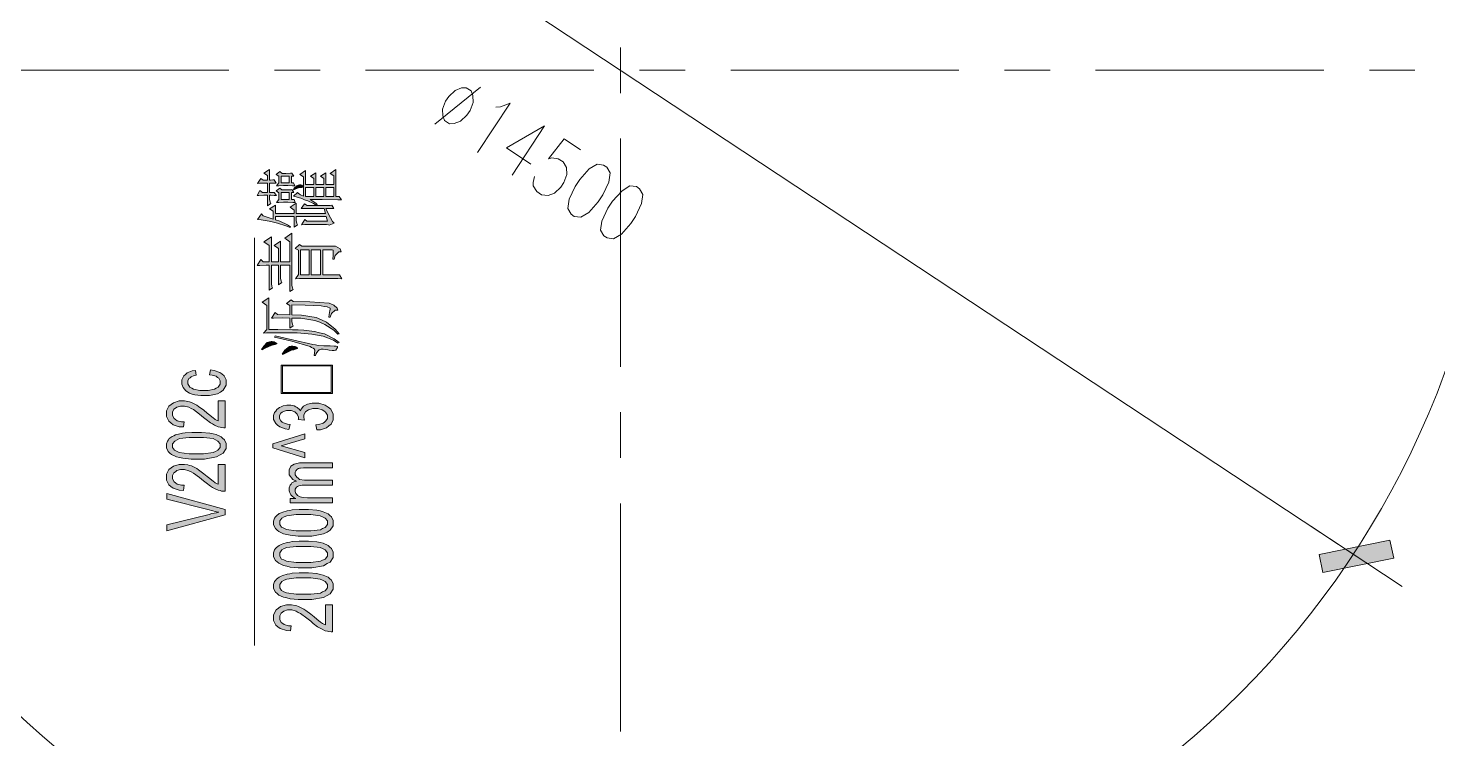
# Model space of a CAD drawing. Header units: millimetres. Extents: x 568 to 57335, y 85 to 28579.
# Drawn here: x 56681.3 to 56797.1, y 28049.7 to 28108.2 of the extents above; entities that cross this region are included whole.
import ezdxf

# ---------------------------------------------------------------- set-up
doc = ezdxf.new("R2010")
doc.units = ezdxf.units.MM

msp = doc.modelspace()

# ---------------------------------------------------------------- hatches: boundary and pattern name
h = msp.add_hatch(color=0)
h.dxf.hatch_style = 2
h.paths.add_polyline_path([(56700.95, 28095.43), (56700.7, 28095.43), (56700.29, 28095.43), (56700.13, 28095.41), (56700.4, 28095.82), (56700.6, 28095.68), (56700.95, 28095.68), (56700.95, 28096.05), (56700.65, 28096.25), (56701.12, 28096.56), (56701.12, 28095.68), (56701.19, 28095.68), (56701.38, 28095.69), (56701.5, 28095.7), (56701.65, 28095.43), (56701.12, 28095.43), (56701.12, 28094.67), (56701.5, 28094.67), (56701.68, 28094.41), (56701.5, 28094.42), (56701.22, 28094.43), (56701.12, 28094.43), (56701.12, 28094.25), (56701.12, 28094.11), (56701.17, 28093.87), (56701.21, 28093.75), (56700.95, 28093.57), (56700.95, 28094.43), (56700.65, 28094.43), (56700.24, 28094.42), (56700.1, 28094.41), (56700.33, 28094.82), (56700.54, 28094.67), (56700.95, 28094.67)])
h = msp.add_hatch(color=0)
h.paths.add_polyline_path([(56703.2, 28095.21), (56703.01, 28095.22), (56702.63, 28095.23), (56702.44, 28095.23), (56702.25, 28095.23), (56701.87, 28095.22), (56701.68, 28095.21), (56701.88, 28095.46), (56701.88, 28096.01), (56701.65, 28096.15), (56701.97, 28096.4), (56702.15, 28096.23), (56702.45, 28096.23), (56702.85, 28096.25), (56702.94, 28096.25), (56703.12, 28096.01), (56702.91, 28096.01), (56702.91, 28095.46), (56703.08, 28095.46)])
h.paths.add_polyline_path([(56702.06, 28095.46), (56702.74, 28095.46), (56702.74, 28096.01), (56702.06, 28096.01)])
h = msp.add_hatch(color=0)
h.paths.add_polyline_path([(56704.46, 28094.08), (56704.62, 28093.98), (56704.92, 28093.78), (56705.04, 28093.67), (56704.95, 28093.63), (56704.73, 28093.76), (56704.25, 28093.98), (56704, 28094.07), (56703.77, 28094.16), (56703.3, 28094.3), (56703.08, 28094.35), (56703.4, 28094.67), (56703.46, 28094.61), (56703.59, 28094.52), (56703.65, 28094.48), (56703.72, 28094.45), (56703.84, 28094.38), (56703.91, 28094.35), (56703.91, 28095.94), (56703.61, 28096.15), (56704.08, 28096.46), (56704.08, 28095.31), (56704.75, 28095.31), (56704.75, 28095.82), (56704.48, 28096.01), (56704.92, 28096.29), (56704.92, 28095.31), (56705.57, 28095.31), (56705.57, 28095.82), (56705.3, 28096.01), (56705.74, 28096.29), (56705.74, 28095.31), (56706.39, 28095.31), (56706.39, 28096.03), (56706.1, 28096.23), (56706.56, 28096.54), (56706.56, 28094.33), (56706.85, 28094.33), (56707.03, 28094.07), (56706.72, 28094.07), (56705.44, 28094.08)])
h.paths.add_polyline_path([(56704.08, 28094.33), (56704.75, 28094.33), (56704.75, 28095.07), (56704.08, 28095.07)])
h.paths.add_polyline_path([(56704.92, 28094.33), (56705.57, 28094.33), (56705.57, 28095.07), (56704.92, 28095.07)])
h.paths.add_polyline_path([(56705.74, 28094.33), (56706.39, 28094.33), (56706.39, 28095.07), (56705.74, 28095.07)])
h = msp.add_hatch(color=0)
h.dxf.hatch_style = 2
h.paths.add_polyline_path([(56703.08, 28094.92), (56703.18, 28095.05), (56703.35, 28095.21), (56703.4, 28095.24), (56703.46, 28095.27), (56703.58, 28095.3), (56703.64, 28095.3), (56703.7, 28095.3), (56703.78, 28095.27), (56703.81, 28095.24), (56703.84, 28095.21), (56703.87, 28095.17), (56703.87, 28095.14), (56703.87, 28095.11), (56703.76, 28095.08), (56703.64, 28095.07), (56703.49, 28095.04), (56703.23, 28094.94), (56703.12, 28094.88)])
h = msp.add_hatch(color=0)
h.paths.add_polyline_path([(56703.23, 28093.84), (56703.02, 28093.85), (56702.63, 28093.86), (56702.44, 28093.86), (56702.25, 28093.86), (56701.87, 28093.85), (56701.68, 28093.84), (56701.88, 28094.08), (56701.88, 28094.64), (56701.65, 28094.8), (56701.97, 28095.02), (56702.12, 28094.88), (56702.44, 28094.88), (56702.86, 28094.89), (56702.96, 28094.9), (56703.12, 28094.66), (56702.91, 28094.66), (56702.91, 28094.08), (56703.15, 28094.08)])
h.paths.add_polyline_path([(56702.06, 28094.08), (56702.74, 28094.08), (56702.74, 28094.66), (56702.06, 28094.66)])
h = msp.add_hatch(color=0)
h.dxf.hatch_style = 2
h.paths.add_polyline_path([(56705.6, 28093.34), (56703.72, 28093.34), (56703.99, 28093.73), (56704.22, 28093.59), (56704.46, 28093.59), (56705.01, 28093.59), (56705.33, 28093.59), (56705.65, 28093.59), (56706.11, 28093.6), (56706.24, 28093.61), (56706.41, 28093.34), (56705.74, 28093.34), (56705.95, 28092.89), (56706.3, 28092.28), (56706.44, 28092.14), (56706.01, 28091.98), (56705.95, 28092.01), (56705.79, 28092.04), (56705.68, 28092.04), (56704.98, 28092.04), (56704.02, 28092.02), (56703.75, 28092.01), (56704.02, 28092.45), (56704.19, 28092.3), (56705.89, 28092.3), (56705.77, 28092.69), (56703.31, 28092.69), (56703.31, 28092.49), (56703.31, 28092.36), (56703.36, 28092.11), (56703.4, 28091.99), (56703.14, 28091.81), (56703.14, 28092.69), (56701.6, 28092.69), (56701.6, 28092.42), (56701.95, 28092.3), (56702.58, 28092.01), (56702.85, 28091.85), (56702.8, 28091.79), (56702.45, 28091.93), (56701.78, 28092.15), (56701.43, 28092.23), (56701.09, 28092.31), (56700.44, 28092.42), (56700.13, 28092.45), (56700.45, 28092.9), (56700.6, 28092.73), (56700.84, 28092.66), (56701.24, 28092.52), (56701.42, 28092.46), (56701.42, 28093.12), (56701.12, 28093.33), (56701.6, 28093.63), (56701.6, 28092.93), (56703.14, 28092.93), (56703.14, 28093.22), (56702.82, 28093.45), (56703.31, 28093.78), (56703.31, 28092.93), (56705.71, 28092.93)])
h = msp.add_hatch(color=0)
h.dxf.hatch_style = 2
h.paths.add_polyline_path([(56700.1, 28088.66), (56700.4, 28089.15), (56700.6, 28088.97), (56701.09, 28088.97), (56701.09, 28090.3), (56700.66, 28090.6), (56701.27, 28091.01), (56701.27, 28088.97), (56701.85, 28088.97), (56701.85, 28090.05), (56701.5, 28090.31), (56702.03, 28090.66), (56702.03, 28088.97), (56702.79, 28088.97), (56702.79, 28090.6), (56702.36, 28090.91), (56702.96, 28091.32), (56702.96, 28087.18), (56702.96, 28087.05), (56703.01, 28086.8), (56703.05, 28086.7), (56702.79, 28086.51), (56702.79, 28088.68), (56702.03, 28088.68), (56702.03, 28087.76), (56702.03, 28087.62), (56702.07, 28087.38), (56702.12, 28087.27), (56701.85, 28087.08), (56701.85, 28088.68), (56701.27, 28088.68), (56701.27, 28087.3), (56701.27, 28087.17), (56701.31, 28086.93), (56701.36, 28086.82), (56701.09, 28086.63), (56701.09, 28088.68), (56700.84, 28088.68), (56700.33, 28088.67)])
h = msp.add_hatch(color=0)
h.paths.add_polyline_path([(56703.26, 28087.57), (56703.49, 28087.92), (56703.49, 28089.91), (56703.23, 28090.05), (56703.59, 28090.38), (56703.76, 28090.24), (56706.25, 28090.24), (56706.53, 28090.24), (56706.92, 28090.02), (56707, 28089.78), (56706.8, 28089.78), (56706.51, 28089.48), (56706.42, 28089.19), (56706.31, 28089.19), (56706.34, 28089.48), (56706.35, 28089.83), (56706.35, 28089.86), (56706.34, 28089.91), (56706.25, 28089.95), (56706.15, 28089.95), (56705.49, 28089.95), (56705.49, 28087.88), (56706.86, 28087.88), (56707.07, 28087.57), (56706.74, 28087.58), (56705.78, 28087.59), (56705.15, 28087.59), (56704.51, 28087.59), (56703.57, 28087.58)])
h.paths.add_polyline_path([(56704.55, 28087.88), (56705.31, 28087.88), (56705.31, 28089.95), (56704.55, 28089.95)])
h.paths.add_polyline_path([(56703.67, 28087.88), (56704.38, 28087.88), (56704.38, 28089.95), (56703.67, 28089.95)])
h = msp.add_hatch(color=0)
h.dxf.hatch_style = 2
h.paths.add_polyline_path([(56700.62, 28083.11), (56700.89, 28083.4), (56700.89, 28085.38), (56700.51, 28085.65), (56701.06, 28086), (56701.06, 28083.4), (56701.79, 28083.4), (56702.99, 28083.38), (56703.46, 28083.37), (56703.94, 28083.35), (56704.81, 28083.23), (56705.22, 28083.13), (56705.63, 28083.03), (56706.44, 28082.63), (56706.83, 28082.34), (56706.74, 28082.27), (56706.36, 28082.51), (56705.52, 28082.84), (56705.06, 28082.93), (56704.6, 28083.02), (56703.38, 28083.12), (56702.63, 28083.12), (56701.88, 28083.13), (56700.87, 28083.12)])
h = msp.add_hatch(color=0)
h.dxf.hatch_style = 2
h.paths.add_polyline_path([(56702.79, 28083.52), (56702.79, 28084.34), (56702.2, 28084.35), (56701.44, 28084.34), (56701.27, 28084.32), (56701.57, 28084.79), (56701.77, 28084.62), (56702.79, 28084.61), (56702.79, 28085.38), (56702.5, 28085.53), (56702.88, 28085.85), (56703.05, 28085.69), (56704.44, 28085.66), (56706.02, 28085.55), (56706.21, 28085.47), (56706.4, 28085.4), (56706.67, 28085.16), (56706.74, 28084.99), (56706.52, 28084.99), (56706.2, 28084.7), (56706.1, 28084.42), (56705.98, 28084.42), (56706.02, 28084.64), (56706.08, 28084.95), (56706.09, 28085.05), (56706.09, 28085.14), (56705.85, 28085.27), (56705.6, 28085.3), (56705.35, 28085.33), (56704.03, 28085.39), (56702.96, 28085.43), (56702.96, 28084.61), (56703.75, 28084.59), (56704.96, 28084.39), (56705.38, 28084.2), (56705.8, 28084), (56706.52, 28083.43), (56706.83, 28083.05), (56706.74, 28083.01), (56706.4, 28083.34), (56705.66, 28083.82), (56705.25, 28083.99), (56704.84, 28084.15), (56703.7, 28084.33), (56702.96, 28084.34), (56702.96, 28084.2), (56702.96, 28084.06), (56703.01, 28083.82), (56703.05, 28083.7)])
h = msp.add_hatch(color=0)
h.dxf.hatch_style = 2
h.paths.add_polyline_path([(56700.45, 28081.76), (56700.64, 28082.02), (56700.93, 28082.32), (56701.02, 28082.35), (56701.12, 28082.38), (56701.24, 28082.41), (56701.27, 28082.41), (56701.34, 28082.41), (56701.49, 28082.38), (56701.57, 28082.34), (56701.63, 28082.3), (56701.71, 28082.26), (56701.71, 28082.22), (56701.58, 28082.16), (56701.44, 28082.13), (56701.24, 28082.08), (56700.77, 28081.87), (56700.51, 28081.72)])
h = msp.add_hatch(color=0)
h.dxf.hatch_style = 2
h.paths.add_polyline_path([(56701.57, 28082.87), (56703.01, 28082.54), (56704.67, 28082.17), (56704.89, 28082.13), (56705.1, 28082.08), (56705.57, 28082.05), (56705.83, 28082.05), (56706.1, 28082.05), (56706.44, 28082.04), (56706.52, 28082.04), (56706.6, 28082.03), (56706.69, 28081.99), (56706.69, 28081.94), (56706.69, 28081.91), (56706.65, 28081.83), (56706.61, 28081.77), (56706.57, 28081.71), (56706.44, 28081.66), (56706.33, 28081.66), (56706.25, 28081.66), (56706.02, 28081.69), (56705.9, 28081.72), (56705.74, 28081.75), (56705.52, 28081.78), (56705.46, 28081.78), (56705.35, 28081.78), (56705.19, 28081.73), (56705.13, 28081.67), (56705.08, 28081.63), (56704.95, 28081.42), (56704.9, 28081.27), (56704.78, 28081.27), (56704.81, 28081.46), (56704.83, 28081.69), (56704.82, 28081.73), (56704.82, 28081.77), (56704.7, 28081.86), (56704.57, 28081.93), (56704.46, 28082), (56702.94, 28082.43), (56701.53, 28082.78)])
h = msp.add_hatch(color=0)
h.dxf.hatch_style = 2
h.paths.add_polyline_path([(56702.15, 28081.37), (56702.38, 28081.69), (56702.76, 28082.01), (56702.89, 28082.02), (56703.03, 28082.02), (56703.23, 28081.99), (56703.29, 28081.96), (56703.35, 28081.92), (56703.4, 28081.87), (56703.4, 28081.83), (56703.26, 28081.77), (56703.12, 28081.74), (56702.93, 28081.69), (56702.47, 28081.48), (56702.2, 28081.33)])
h = msp.add_hatch(color=0)
h.dxf.hatch_style = 2
h.paths.add_polyline_path([(56696.19, 28079.67), (56696.27, 28080.08), (56696.57, 28080.04), (56697.04, 28079.87), (56697.2, 28079.74), (56697.38, 28079.6), (56697.55, 28079.27), (56697.55, 28079.07), (56697.55, 28078.82), (56697.31, 28078.41), (56697.08, 28078.26), (56696.85, 28078.11), (56696.18, 28077.96), (56695.75, 28077.96), (56695.46, 28077.96), (56694.97, 28078.03), (56694.76, 28078.09), (56694.55, 28078.16), (56694.23, 28078.35), (56694.13, 28078.49), (56694.02, 28078.62), (56693.91, 28078.91), (56693.91, 28079.07), (56693.91, 28079.27), (56694.06, 28079.59), (56694.2, 28079.71), (56694.34, 28079.84), (56694.75, 28080), (56695.02, 28080.04), (56695.1, 28079.64), (56694.92, 28079.61), (56694.67, 28079.51), (56694.58, 28079.43), (56694.48, 28079.36), (56694.4, 28079.19), (56694.4, 28079.08), (56694.4, 28078.93), (56694.56, 28078.67), (56694.72, 28078.58), (56694.88, 28078.48), (56695.38, 28078.38), (56695.72, 28078.38), (56696.07, 28078.38), (56696.58, 28078.48), (56696.74, 28078.57), (56696.9, 28078.67), (56697.06, 28078.91), (56697.06, 28079.06), (56697.06, 28079.18), (56696.95, 28079.39), (56696.85, 28079.46), (56696.74, 28079.55), (56696.41, 28079.65)])
h = msp.add_hatch(color=0)
h.paths.add_polyline_path([(56706.28, 28078.13), (56702.08, 28078.13), (56702.08, 28080.47), (56706.28, 28080.47)])
h.paths.add_polyline_path([(56706.17, 28078.21), (56706.17, 28080.41), (56702.19, 28080.41), (56702.19, 28078.21)])
h = msp.add_hatch(color=0)
h.dxf.hatch_style = 2
h.paths.add_polyline_path([(56696.9, 28077.53), (56697.47, 28077.53), (56697.47, 28075.31), (56697.36, 28075.31), (56697.16, 28075.33), (56697.06, 28075.36), (56696.9, 28075.4), (56696.58, 28075.54), (56696.42, 28075.63), (56696.26, 28075.73), (56695.9, 28075.99), (56695.69, 28076.17), (56695.37, 28076.44), (56694.86, 28076.81), (56694.67, 28076.91), (56694.49, 28077), (56694.13, 28077.1), (56693.97, 28077.1), (56693.79, 28077.1), (56693.5, 28077.02), (56693.38, 28076.93), (56693.26, 28076.84), (56693.14, 28076.61), (56693.14, 28076.47), (56693.14, 28076.32), (56693.27, 28076.08), (56693.4, 28075.99), (56693.52, 28075.9), (56693.88, 28075.81), (56694.1, 28075.81), (56694.04, 28075.39), (56693.7, 28075.41), (56693.19, 28075.57), (56693, 28075.72), (56692.83, 28075.85), (56692.65, 28076.24), (56692.65, 28076.48), (56692.65, 28076.72), (56692.84, 28077.1), (56693.03, 28077.24), (56693.22, 28077.38), (56693.7, 28077.53), (56693.98, 28077.53), (56694.13, 28077.53), (56694.41, 28077.48), (56694.55, 28077.44), (56694.69, 28077.4), (56694.98, 28077.26), (56695.14, 28077.17), (56695.29, 28077.07), (56695.72, 28076.76), (56695.98, 28076.53), (56696.2, 28076.35), (56696.51, 28076.11), (56696.58, 28076.06), (56696.66, 28076.01), (56696.82, 28075.92), (56696.9, 28075.88)])
h = msp.add_hatch(color=0)
h.dxf.hatch_style = 2
h.paths.add_polyline_path([(56705, 28075.14), (56704.92, 28075.55), (56705.17, 28075.59), (56705.53, 28075.71), (56705.64, 28075.79), (56705.75, 28075.88), (56705.87, 28076.08), (56705.87, 28076.2), (56705.87, 28076.36), (56705.72, 28076.6), (56705.58, 28076.7), (56705.43, 28076.8), (56705.08, 28076.9), (56704.86, 28076.9), (56704.66, 28076.9), (56704.33, 28076.8), (56704.19, 28076.71), (56704.06, 28076.62), (56703.94, 28076.39), (56703.94, 28076.24), (56703.94, 28076.18), (56703.97, 28076.04), (56704, 28075.95), (56703.48, 28076), (56703.49, 28076.05), (56703.49, 28076.2), (56703.39, 28076.43), (56703.29, 28076.54), (56703.19, 28076.64), (56702.89, 28076.74), (56702.69, 28076.74), (56702.52, 28076.74), (56702.26, 28076.67), (56702.15, 28076.59), (56702.04, 28076.52), (56701.94, 28076.32), (56701.94, 28076.2), (56701.94, 28076.07), (56702.04, 28075.88), (56702.16, 28075.79), (56702.26, 28075.72), (56702.58, 28075.61), (56702.8, 28075.59), (56702.7, 28075.18), (56702.4, 28075.22), (56701.95, 28075.39), (56701.78, 28075.52), (56701.62, 28075.66), (56701.45, 28075.99), (56701.45, 28076.19), (56701.45, 28076.33), (56701.53, 28076.58), (56701.63, 28076.69), (56701.71, 28076.81), (56701.94, 28076.99), (56702.08, 28077.05), (56702.23, 28077.11), (56702.54, 28077.17), (56702.7, 28077.17), (56702.86, 28077.17), (56703.14, 28077.11), (56703.27, 28077.05), (56703.39, 28076.99), (56703.59, 28076.82), (56703.67, 28076.71), (56703.72, 28076.86), (56703.92, 28077.09), (56704.08, 28077.17), (56704.23, 28077.25), (56704.62, 28077.34), (56704.85, 28077.34), (56705.17, 28077.34), (56705.7, 28077.18), (56705.92, 28077.02), (56706.14, 28076.86), (56706.35, 28076.45), (56706.35, 28076.2), (56706.35, 28075.98), (56706.17, 28075.62), (56705.98, 28075.47), (56705.79, 28075.32), (56705.3, 28075.16)])
h = msp.add_hatch(color=0)
h.paths.add_polyline_path([(56695.1, 28072.75), (56694.67, 28072.75), (56693.99, 28072.82), (56693.73, 28072.88), (56693.47, 28072.94), (56693.07, 28073.13), (56692.93, 28073.24), (56692.79, 28073.36), (56692.65, 28073.67), (56692.65, 28073.85), (56692.65, 28073.99), (56692.73, 28074.22), (56692.81, 28074.33), (56692.88, 28074.43), (56693.11, 28074.59), (56693.25, 28074.66), (56693.4, 28074.73), (56693.75, 28074.83), (56693.97, 28074.87), (56694.18, 28074.9), (56694.74, 28074.94), (56695.1, 28074.94), (56695.53, 28074.94), (56696.21, 28074.88), (56696.47, 28074.82), (56696.73, 28074.76), (56697.13, 28074.58), (56697.26, 28074.46), (56697.41, 28074.34), (56697.55, 28074.04), (56697.55, 28073.85), (56697.55, 28073.61), (56697.3, 28073.23), (56697.05, 28073.09), (56696.76, 28072.92), (56695.78, 28072.75)])
h.paths.add_polyline_path([(56695.1, 28073.18), (56695.69, 28073.18), (56696.48, 28073.28), (56696.67, 28073.38), (56696.87, 28073.47), (56697.07, 28073.71), (56697.07, 28073.85), (56697.07, 28073.99), (56696.87, 28074.23), (56696.67, 28074.33), (56696.47, 28074.43), (56695.69, 28074.52), (56695.1, 28074.52), (56694.51, 28074.52), (56693.72, 28074.43), (56693.53, 28074.33), (56693.34, 28074.23), (56693.14, 28073.99), (56693.14, 28073.85), (56693.14, 28073.7), (56693.31, 28073.48), (56693.48, 28073.39), (56693.7, 28073.29), (56694.51, 28073.18)])
h = msp.add_hatch(color=0)
h.dxf.hatch_style = 2
h.paths.add_polyline_path([(56704.02, 28073.29), (56704.02, 28072.86), (56701.4, 28073.67), (56701.4, 28074.01), (56704.02, 28074.82), (56704.02, 28074.4), (56702.07, 28073.84)])
h = msp.add_hatch(color=0)
h.dxf.hatch_style = 2
h.paths.add_polyline_path([(56696.9, 28072.31), (56697.47, 28072.31), (56697.47, 28070.1), (56697.36, 28070.1), (56697.16, 28070.12), (56697.06, 28070.15), (56696.9, 28070.19), (56696.58, 28070.32), (56696.42, 28070.41), (56696.26, 28070.51), (56695.9, 28070.78), (56695.69, 28070.95), (56695.37, 28071.23), (56694.86, 28071.6), (56694.67, 28071.69), (56694.49, 28071.79), (56694.13, 28071.89), (56693.97, 28071.89), (56693.79, 28071.89), (56693.5, 28071.8), (56693.38, 28071.71), (56693.26, 28071.62), (56693.14, 28071.39), (56693.14, 28071.26), (56693.14, 28071.11), (56693.27, 28070.87), (56693.4, 28070.78), (56693.52, 28070.69), (56693.88, 28070.6), (56694.1, 28070.6), (56694.04, 28070.17), (56693.7, 28070.19), (56693.19, 28070.36), (56693, 28070.5), (56692.83, 28070.64), (56692.65, 28071.02), (56692.65, 28071.27), (56692.65, 28071.51), (56692.84, 28071.89), (56693.03, 28072.03), (56693.22, 28072.17), (56693.7, 28072.31), (56693.98, 28072.31), (56694.13, 28072.31), (56694.41, 28072.27), (56694.55, 28072.23), (56694.69, 28072.18), (56694.98, 28072.05), (56695.14, 28071.96), (56695.29, 28071.86), (56695.72, 28071.54), (56695.98, 28071.32), (56696.2, 28071.14), (56696.51, 28070.89), (56696.58, 28070.84), (56696.66, 28070.79), (56696.82, 28070.7), (56696.9, 28070.67)])
h = msp.add_hatch(color=0)
h.dxf.hatch_style = 2
h.paths.add_polyline_path([(56706.28, 28069.14), (56702.8, 28069.14), (56702.8, 28069.51), (56703.28, 28069.51), (56703.15, 28069.57), (56702.95, 28069.72), (56702.87, 28069.81), (56702.8, 28069.91), (56702.72, 28070.13), (56702.72, 28070.25), (56702.72, 28070.38), (56702.8, 28070.6), (56702.88, 28070.69), (56702.96, 28070.78), (56703.18, 28070.9), (56703.32, 28070.93), (56703.02, 28071.08), (56702.72, 28071.46), (56702.72, 28071.69), (56702.72, 28071.87), (56702.86, 28072.15), (56703, 28072.25), (56703.15, 28072.34), (56703.59, 28072.44), (56703.88, 28072.44), (56706.28, 28072.44), (56706.28, 28072.03), (56704.08, 28072.03), (56703.91, 28072.03), (56703.65, 28072.01), (56703.57, 28071.99), (56703.49, 28071.96), (56703.37, 28071.9), (56703.32, 28071.84), (56703.27, 28071.79), (56703.22, 28071.67), (56703.22, 28071.59), (56703.22, 28071.46), (56703.35, 28071.25), (56703.47, 28071.17), (56703.59, 28071.08), (56703.98, 28071), (56704.25, 28071), (56706.28, 28071), (56706.28, 28070.59), (56704.01, 28070.59), (56703.81, 28070.59), (56703.52, 28070.54), (56703.42, 28070.48), (56703.32, 28070.44), (56703.22, 28070.27), (56703.22, 28070.16), (56703.22, 28070.07), (56703.29, 28069.91), (56703.36, 28069.84), (56703.42, 28069.76), (56703.62, 28069.65), (56703.74, 28069.62), (56703.87, 28069.59), (56704.23, 28069.56), (56704.47, 28069.56), (56706.28, 28069.56)])
h = msp.add_hatch(color=0)
h.dxf.hatch_style = 2
h.paths.add_polyline_path([(56697.47, 28068.15), (56692.67, 28066.84), (56692.67, 28067.33), (56696.16, 28068.2), (56696.37, 28068.26), (56696.76, 28068.34), (56696.95, 28068.38), (56696.75, 28068.42), (56696.35, 28068.51), (56696.16, 28068.56), (56692.67, 28069.46), (56692.67, 28069.92), (56697.47, 28068.61)])
h = msp.add_hatch(color=0)
h.paths.add_polyline_path([(56703.91, 28066.42), (56703.48, 28066.42), (56702.8, 28066.48), (56702.54, 28066.54), (56702.27, 28066.6), (56701.88, 28066.78), (56701.73, 28066.9), (56701.6, 28067.03), (56701.45, 28067.33), (56701.45, 28067.51), (56701.45, 28067.65), (56701.53, 28067.88), (56701.61, 28067.99), (56701.69, 28068.09), (56701.91, 28068.26), (56702.06, 28068.33), (56702.2, 28068.39), (56702.56, 28068.49), (56702.77, 28068.53), (56702.98, 28068.57), (56703.55, 28068.61), (56703.91, 28068.61), (56704.33, 28068.61), (56705.01, 28068.55), (56705.27, 28068.48), (56705.53, 28068.42), (56705.93, 28068.24), (56706.07, 28068.12), (56706.21, 28068.01), (56706.35, 28067.69), (56706.35, 28067.51), (56706.35, 28067.27), (56706.11, 28066.89), (56705.86, 28066.75), (56705.56, 28066.59), (56704.58, 28066.42)])
h.paths.add_polyline_path([(56703.91, 28066.84), (56704.5, 28066.84), (56705.29, 28066.94), (56705.48, 28067.03), (56705.68, 28067.13), (56705.87, 28067.38), (56705.87, 28067.51), (56705.87, 28067.66), (56705.68, 28067.89), (56705.48, 28067.99), (56705.28, 28068.09), (56704.5, 28068.18), (56703.91, 28068.18), (56703.31, 28068.18), (56702.53, 28068.09), (56702.33, 28067.99), (56702.13, 28067.89), (56701.95, 28067.66), (56701.95, 28067.51), (56701.95, 28067.37), (56702.11, 28067.14), (56702.29, 28067.06), (56702.51, 28066.95), (56703.31, 28066.84)])
h = msp.add_hatch(color=0)
h.paths.add_polyline_path([(56703.91, 28063.81), (56703.48, 28063.81), (56702.8, 28063.87), (56702.54, 28063.93), (56702.27, 28063.99), (56701.88, 28064.18), (56701.73, 28064.3), (56701.6, 28064.42), (56701.45, 28064.72), (56701.45, 28064.91), (56701.45, 28065.04), (56701.53, 28065.28), (56701.61, 28065.39), (56701.69, 28065.48), (56701.91, 28065.65), (56702.06, 28065.72), (56702.2, 28065.78), (56702.56, 28065.89), (56702.77, 28065.92), (56702.98, 28065.96), (56703.55, 28066), (56703.91, 28066), (56704.33, 28066), (56705.01, 28065.94), (56705.27, 28065.88), (56705.53, 28065.82), (56705.93, 28065.64), (56706.07, 28065.51), (56706.21, 28065.39), (56706.35, 28065.09), (56706.35, 28064.91), (56706.35, 28064.66), (56706.11, 28064.28), (56705.86, 28064.15), (56705.56, 28063.98), (56704.58, 28063.81)])
h.paths.add_polyline_path([(56703.91, 28064.24), (56704.5, 28064.24), (56705.29, 28064.34), (56705.48, 28064.43), (56705.68, 28064.53), (56705.87, 28064.76), (56705.87, 28064.91), (56705.87, 28065.05), (56705.68, 28065.29), (56705.48, 28065.39), (56705.28, 28065.48), (56704.5, 28065.57), (56703.91, 28065.57), (56703.31, 28065.57), (56702.53, 28065.48), (56702.33, 28065.39), (56702.13, 28065.29), (56701.95, 28065.04), (56701.95, 28064.9), (56701.95, 28064.76), (56702.11, 28064.53), (56702.29, 28064.45), (56702.51, 28064.34), (56703.31, 28064.24)])
h = msp.add_hatch(color=0)
h.dxf.hatch_style = 2
h.paths.add_polyline_path([(56787.67, 28063.42), (56787.37, 28064.89), (56793.18, 28066.08), (56793.49, 28064.61)])
h = msp.add_hatch(color=0)
h.paths.add_polyline_path([(56703.91, 28061.21), (56703.48, 28061.21), (56702.8, 28061.27), (56702.54, 28061.33), (56702.27, 28061.39), (56701.88, 28061.57), (56701.73, 28061.69), (56701.6, 28061.81), (56701.45, 28062.12), (56701.45, 28062.3), (56701.45, 28062.44), (56701.53, 28062.67), (56701.61, 28062.77), (56701.69, 28062.88), (56701.91, 28063.04), (56702.06, 28063.11), (56702.2, 28063.17), (56702.56, 28063.28), (56702.77, 28063.32), (56702.98, 28063.36), (56703.55, 28063.39), (56703.91, 28063.39), (56704.33, 28063.39), (56705.01, 28063.33), (56705.27, 28063.27), (56705.53, 28063.21), (56705.93, 28063.03), (56706.07, 28062.91), (56706.21, 28062.79), (56706.35, 28062.48), (56706.35, 28062.3), (56706.35, 28062.06), (56706.11, 28061.68), (56705.86, 28061.54), (56705.56, 28061.37), (56704.58, 28061.21)])
h.paths.add_polyline_path([(56703.91, 28061.63), (56704.5, 28061.63), (56705.29, 28061.72), (56705.48, 28061.82), (56705.68, 28061.92), (56705.87, 28062.16), (56705.87, 28062.3), (56705.87, 28062.44), (56705.68, 28062.68), (56705.48, 28062.78), (56705.28, 28062.87), (56704.5, 28062.97), (56703.91, 28062.97), (56703.31, 28062.97), (56702.53, 28062.87), (56702.33, 28062.78), (56702.13, 28062.68), (56701.95, 28062.44), (56701.95, 28062.29), (56701.95, 28062.16), (56702.11, 28061.93), (56702.29, 28061.84), (56702.51, 28061.74), (56703.31, 28061.63)])
h = msp.add_hatch(color=0)
h.dxf.hatch_style = 2
h.paths.add_polyline_path([(56705.71, 28060.77), (56706.28, 28060.77), (56706.28, 28058.55), (56706.17, 28058.55), (56705.96, 28058.57), (56705.87, 28058.59), (56705.7, 28058.64), (56705.38, 28058.78), (56705.23, 28058.87), (56705.07, 28058.96), (56704.7, 28059.23), (56704.5, 28059.41), (56704.18, 28059.68), (56703.67, 28060.04), (56703.48, 28060.14), (56703.3, 28060.24), (56702.94, 28060.34), (56702.77, 28060.34), (56702.6, 28060.34), (56702.3, 28060.25), (56702.18, 28060.16), (56702.07, 28060.07), (56701.95, 28059.85), (56701.95, 28059.7), (56701.95, 28059.56), (56702.07, 28059.31), (56702.2, 28059.23), (56702.32, 28059.14), (56702.67, 28059.05), (56702.9, 28059.05), (56702.84, 28058.62), (56702.5, 28058.65), (56701.98, 28058.81), (56701.81, 28058.95), (56701.63, 28059.09), (56701.45, 28059.47), (56701.45, 28059.71), (56701.45, 28059.95), (56701.65, 28060.34), (56701.84, 28060.48), (56702.03, 28060.62), (56702.51, 28060.76), (56702.79, 28060.76), (56702.93, 28060.76), (56703.21, 28060.72), (56703.35, 28060.67), (56703.49, 28060.64), (56703.78, 28060.5), (56703.94, 28060.4), (56704.1, 28060.31), (56704.51, 28059.99), (56704.79, 28059.77), (56705.01, 28059.58), (56705.31, 28059.35), (56705.39, 28059.29), (56705.46, 28059.24), (56705.62, 28059.16), (56705.71, 28059.12)])

# ---------------------------------------------------------------- linework, layer by layer
at = {"color": 0, "lineweight": 0}
for points in [[(56790.4, 28064.76), (56669.5, 28144.65)], [(56729.95, 28102.83), (56729.95, 28106.58)], [(56679.02, 28104.71), (56697.77, 28104.71)], [(56701.51, 28104.71), (56705.27, 28104.71)], [(56709.01, 28104.71), (56727.76, 28104.71)], [(56731.51, 28104.71), (56735.26, 28104.71)], [(56739.01, 28104.71), (56757.76, 28104.71)], [(56761.5, 28104.71), (56765.26, 28104.71)], [(56769, 28104.71), (56787.74, 28104.71)], [(56791.5, 28104.71), (56795.24, 28104.71)], [(56718.46, 28103.31), (56714.71, 28100.27)], [(56719.7, 28101.67), (56720.1, 28101.69), (56720.89, 28102), (56718.21, 28097.96)], [(56723.71, 28100.13), (56720.58, 28098.32), (56722.6, 28096.98)], [(56723.71, 28100.13), (56721.05, 28096.08)], [(56726.67, 28098.17), (56725.33, 28099.06), (56724.05, 28097.42), (56724.31, 28097.51), (56724.84, 28097.44), (56725.25, 28097.17), (56725.53, 28096.72), (56725.54, 28096.15), (56725.29, 28095.49), (56725.04, 28095.1), (56724.52, 28094.61), (56724, 28094.41), (56723.47, 28094.48), (56723.07, 28094.75), (56722.78, 28095.21), (56722.78, 28095.49), (56722.9, 28095.97)], [(56729.95, 28080.34), (56729.95, 28099.09)], [(56699.89, 28057.42), (56699.89, 28090.92)], [(56729.95, 28072.84), (56729.95, 28076.59)], [(56729.95, 28050.34), (56729.95, 28069.09)], [(56786.67, 28067.23), (56794.18, 28062.27)]]:
    msp.add_lwpolyline(points, dxfattribs=at)
for points in [[(56717.28, 28103.27), (56716.88, 28103.26), (56716.36, 28103.05), (56715.84, 28102.56), (56715.58, 28102.18), (56715.34, 28101.51), (56715.35, 28100.95), (56715.49, 28100.58), (56715.9, 28100.31), (56716.3, 28100.33), (56716.82, 28100.53), (56717.34, 28101.02), (56717.59, 28101.4), (56717.84, 28102.07), (56717.82, 28102.64), (56717.68, 28103.01)], [(56700.95, 28095.43), (56700.7, 28095.43), (56700.29, 28095.43), (56700.13, 28095.41), (56700.4, 28095.82), (56700.6, 28095.68), (56700.95, 28095.68), (56700.95, 28096.05), (56700.65, 28096.25), (56701.12, 28096.56), (56701.12, 28095.68), (56701.19, 28095.68), (56701.38, 28095.69), (56701.5, 28095.7), (56701.65, 28095.43), (56701.12, 28095.43), (56701.12, 28094.67), (56701.5, 28094.67), (56701.68, 28094.41), (56701.5, 28094.42), (56701.22, 28094.43), (56701.12, 28094.43), (56701.12, 28094.25), (56701.12, 28094.11), (56701.17, 28093.87), (56701.21, 28093.75), (56700.95, 28093.57), (56700.95, 28094.43), (56700.65, 28094.43), (56700.24, 28094.42), (56700.1, 28094.41), (56700.33, 28094.82), (56700.54, 28094.67), (56700.95, 28094.67)], [(56703.2, 28095.21), (56703.01, 28095.22), (56702.63, 28095.23), (56702.44, 28095.23), (56702.25, 28095.23), (56701.87, 28095.22), (56701.68, 28095.21), (56701.88, 28095.46), (56701.88, 28096.01), (56701.65, 28096.15), (56701.97, 28096.4), (56702.15, 28096.23), (56702.45, 28096.23), (56702.85, 28096.25), (56702.94, 28096.25), (56703.12, 28096.01), (56702.91, 28096.01), (56702.91, 28095.46), (56703.08, 28095.46)], [(56704.46, 28094.08), (56704.62, 28093.98), (56704.92, 28093.78), (56705.04, 28093.67), (56704.95, 28093.63), (56704.73, 28093.76), (56704.25, 28093.98), (56704, 28094.07), (56703.77, 28094.16), (56703.3, 28094.3), (56703.08, 28094.35), (56703.4, 28094.67), (56703.46, 28094.61), (56703.59, 28094.52), (56703.65, 28094.48), (56703.72, 28094.45), (56703.84, 28094.38), (56703.91, 28094.35), (56703.91, 28095.94), (56703.61, 28096.15), (56704.08, 28096.46), (56704.08, 28095.31), (56704.75, 28095.31), (56704.75, 28095.82), (56704.48, 28096.01), (56704.92, 28096.29), (56704.92, 28095.31), (56705.57, 28095.31), (56705.57, 28095.82), (56705.3, 28096.01), (56705.74, 28096.29), (56705.74, 28095.31), (56706.39, 28095.31), (56706.39, 28096.03), (56706.1, 28096.23), (56706.56, 28096.54), (56706.56, 28094.33), (56706.85, 28094.33), (56707.03, 28094.07), (56706.72, 28094.07), (56705.44, 28094.08)], [(56728.57, 28096.92), (56728.03, 28096.99), (56727.38, 28096.6), (56726.61, 28095.72), (56726.23, 28095.14), (56725.73, 28094.1), (56725.62, 28093.34), (56725.89, 28092.88), (56726.16, 28092.7), (56726.69, 28092.62), (56727.34, 28093.02), (56728.12, 28093.9), (56728.5, 28094.48), (56729, 28095.52), (56729.11, 28096.28), (56728.83, 28096.74)], [(56702.06, 28095.46), (56702.74, 28095.46), (56702.74, 28096.01), (56702.06, 28096.01)], [(56703.08, 28094.92), (56703.18, 28095.05), (56703.35, 28095.21), (56703.4, 28095.24), (56703.46, 28095.27), (56703.58, 28095.3), (56703.64, 28095.3), (56703.7, 28095.3), (56703.78, 28095.27), (56703.81, 28095.24), (56703.84, 28095.21), (56703.87, 28095.17), (56703.87, 28095.14), (56703.87, 28095.11), (56703.76, 28095.08), (56703.64, 28095.07), (56703.49, 28095.04), (56703.23, 28094.94), (56703.12, 28094.88)], [(56731.26, 28095.14), (56730.72, 28095.21), (56730.08, 28094.81), (56729.3, 28093.94), (56728.92, 28093.37), (56728.42, 28092.31), (56728.31, 28091.56), (56728.59, 28091.1), (56728.86, 28090.92), (56729.39, 28090.84), (56730.04, 28091.24), (56730.81, 28092.11), (56731.19, 28092.69), (56731.69, 28093.75), (56731.8, 28094.5), (56731.53, 28094.96)], [(56703.23, 28093.84), (56703.02, 28093.85), (56702.63, 28093.86), (56702.44, 28093.86), (56702.25, 28093.86), (56701.87, 28093.85), (56701.68, 28093.84), (56701.88, 28094.08), (56701.88, 28094.64), (56701.65, 28094.8), (56701.97, 28095.02), (56702.12, 28094.88), (56702.44, 28094.88), (56702.86, 28094.89), (56702.96, 28094.9), (56703.12, 28094.66), (56702.91, 28094.66), (56702.91, 28094.08), (56703.15, 28094.08)], [(56702.06, 28094.08), (56702.74, 28094.08), (56702.74, 28094.66), (56702.06, 28094.66)], [(56704.08, 28094.33), (56704.75, 28094.33), (56704.75, 28095.07), (56704.08, 28095.07)], [(56704.92, 28094.33), (56705.57, 28094.33), (56705.57, 28095.07), (56704.92, 28095.07)], [(56705.74, 28094.33), (56706.39, 28094.33), (56706.39, 28095.07), (56705.74, 28095.07)], [(56705.6, 28093.34), (56703.72, 28093.34), (56703.99, 28093.73), (56704.22, 28093.59), (56704.46, 28093.59), (56705.01, 28093.59), (56705.33, 28093.59), (56705.65, 28093.59), (56706.11, 28093.6), (56706.24, 28093.61), (56706.41, 28093.34), (56705.74, 28093.34), (56705.95, 28092.89), (56706.3, 28092.28), (56706.44, 28092.14), (56706.01, 28091.98), (56705.95, 28092.01), (56705.79, 28092.04), (56705.68, 28092.04), (56704.98, 28092.04), (56704.02, 28092.02), (56703.75, 28092.01), (56704.02, 28092.45), (56704.19, 28092.3), (56705.89, 28092.3), (56705.77, 28092.69), (56703.31, 28092.69), (56703.31, 28092.49), (56703.31, 28092.36), (56703.36, 28092.11), (56703.4, 28091.99), (56703.14, 28091.81), (56703.14, 28092.69), (56701.6, 28092.69), (56701.6, 28092.42), (56701.95, 28092.3), (56702.58, 28092.01), (56702.85, 28091.85), (56702.8, 28091.79), (56702.45, 28091.93), (56701.78, 28092.15), (56701.43, 28092.23), (56701.09, 28092.31), (56700.44, 28092.42), (56700.13, 28092.45), (56700.45, 28092.9), (56700.6, 28092.73), (56700.84, 28092.66), (56701.24, 28092.52), (56701.42, 28092.46), (56701.42, 28093.12), (56701.12, 28093.33), (56701.6, 28093.63), (56701.6, 28092.93), (56703.14, 28092.93), (56703.14, 28093.22), (56702.82, 28093.45), (56703.31, 28093.78), (56703.31, 28092.93), (56705.71, 28092.93)], [(56700.1, 28088.66), (56700.4, 28089.15), (56700.6, 28088.97), (56701.09, 28088.97), (56701.09, 28090.3), (56700.66, 28090.6), (56701.27, 28091.01), (56701.27, 28088.97), (56701.85, 28088.97), (56701.85, 28090.05), (56701.5, 28090.31), (56702.03, 28090.66), (56702.03, 28088.97), (56702.79, 28088.97), (56702.79, 28090.6), (56702.36, 28090.91), (56702.96, 28091.32), (56702.96, 28087.18), (56702.96, 28087.05), (56703.01, 28086.8), (56703.05, 28086.7), (56702.79, 28086.51), (56702.79, 28088.68), (56702.03, 28088.68), (56702.03, 28087.76), (56702.03, 28087.62), (56702.07, 28087.38), (56702.12, 28087.27), (56701.85, 28087.08), (56701.85, 28088.68), (56701.27, 28088.68), (56701.27, 28087.3), (56701.27, 28087.17), (56701.31, 28086.93), (56701.36, 28086.82), (56701.09, 28086.63), (56701.09, 28088.68), (56700.84, 28088.68), (56700.33, 28088.67)], [(56703.26, 28087.57), (56703.49, 28087.92), (56703.49, 28089.91), (56703.23, 28090.05), (56703.59, 28090.38), (56703.76, 28090.24), (56706.25, 28090.24), (56706.53, 28090.24), (56706.92, 28090.02), (56707, 28089.78), (56706.8, 28089.78), (56706.51, 28089.48), (56706.42, 28089.19), (56706.31, 28089.19), (56706.34, 28089.48), (56706.35, 28089.83), (56706.35, 28089.86), (56706.34, 28089.91), (56706.25, 28089.95), (56706.15, 28089.95), (56705.49, 28089.95), (56705.49, 28087.88), (56706.86, 28087.88), (56707.07, 28087.57), (56706.74, 28087.58), (56705.78, 28087.59), (56705.15, 28087.59), (56704.51, 28087.59), (56703.57, 28087.58)], [(56703.67, 28087.88), (56704.38, 28087.88), (56704.38, 28089.95), (56703.67, 28089.95)], [(56704.55, 28087.88), (56705.31, 28087.88), (56705.31, 28089.95), (56704.55, 28089.95)], [(56700.62, 28083.11), (56700.89, 28083.4), (56700.89, 28085.38), (56700.51, 28085.65), (56701.06, 28086), (56701.06, 28083.4), (56701.79, 28083.4), (56702.99, 28083.38), (56703.46, 28083.37), (56703.94, 28083.35), (56704.81, 28083.23), (56705.22, 28083.13), (56705.63, 28083.03), (56706.44, 28082.63), (56706.83, 28082.34), (56706.74, 28082.27), (56706.36, 28082.51), (56705.52, 28082.84), (56705.06, 28082.93), (56704.6, 28083.02), (56703.38, 28083.12), (56702.63, 28083.12), (56701.88, 28083.13), (56700.87, 28083.12)], [(56702.79, 28083.52), (56702.79, 28084.34), (56702.2, 28084.35), (56701.44, 28084.34), (56701.27, 28084.32), (56701.57, 28084.79), (56701.77, 28084.62), (56702.79, 28084.61), (56702.79, 28085.38), (56702.5, 28085.53), (56702.88, 28085.85), (56703.05, 28085.69), (56704.44, 28085.66), (56706.02, 28085.55), (56706.21, 28085.47), (56706.4, 28085.4), (56706.67, 28085.16), (56706.74, 28084.99), (56706.52, 28084.99), (56706.2, 28084.7), (56706.1, 28084.42), (56705.98, 28084.42), (56706.02, 28084.64), (56706.08, 28084.95), (56706.09, 28085.05), (56706.09, 28085.14), (56705.85, 28085.27), (56705.6, 28085.3), (56705.35, 28085.33), (56704.03, 28085.39), (56702.96, 28085.43), (56702.96, 28084.61), (56703.75, 28084.59), (56704.96, 28084.39), (56705.38, 28084.2), (56705.8, 28084), (56706.52, 28083.43), (56706.83, 28083.05), (56706.74, 28083.01), (56706.4, 28083.34), (56705.66, 28083.82), (56705.25, 28083.99), (56704.84, 28084.15), (56703.7, 28084.33), (56702.96, 28084.34), (56702.96, 28084.2), (56702.96, 28084.06), (56703.01, 28083.82), (56703.05, 28083.7)], [(56700.45, 28081.76), (56700.64, 28082.02), (56700.93, 28082.32), (56701.02, 28082.35), (56701.12, 28082.38), (56701.24, 28082.41), (56701.27, 28082.41), (56701.34, 28082.41), (56701.49, 28082.38), (56701.57, 28082.34), (56701.63, 28082.3), (56701.71, 28082.26), (56701.71, 28082.22), (56701.58, 28082.16), (56701.44, 28082.13), (56701.24, 28082.08), (56700.77, 28081.87), (56700.51, 28081.72)], [(56701.57, 28082.87), (56703.01, 28082.54), (56704.67, 28082.17), (56704.89, 28082.13), (56705.1, 28082.08), (56705.57, 28082.05), (56705.83, 28082.05), (56706.1, 28082.05), (56706.44, 28082.04), (56706.52, 28082.04), (56706.6, 28082.03), (56706.69, 28081.99), (56706.69, 28081.94), (56706.69, 28081.91), (56706.65, 28081.83), (56706.61, 28081.77), (56706.57, 28081.71), (56706.44, 28081.66), (56706.33, 28081.66), (56706.25, 28081.66), (56706.02, 28081.69), (56705.9, 28081.72), (56705.74, 28081.75), (56705.52, 28081.78), (56705.46, 28081.78), (56705.35, 28081.78), (56705.19, 28081.73), (56705.13, 28081.67), (56705.08, 28081.63), (56704.95, 28081.42), (56704.9, 28081.27), (56704.78, 28081.27), (56704.81, 28081.46), (56704.83, 28081.69), (56704.82, 28081.73), (56704.82, 28081.77), (56704.7, 28081.86), (56704.57, 28081.93), (56704.46, 28082), (56702.94, 28082.43), (56701.53, 28082.78)], [(56702.15, 28081.37), (56702.38, 28081.69), (56702.76, 28082.01), (56702.89, 28082.02), (56703.03, 28082.02), (56703.23, 28081.99), (56703.29, 28081.96), (56703.35, 28081.92), (56703.4, 28081.87), (56703.4, 28081.83), (56703.26, 28081.77), (56703.12, 28081.74), (56702.93, 28081.69), (56702.47, 28081.48), (56702.2, 28081.33)], [(56696.19, 28079.67), (56696.27, 28080.08), (56696.57, 28080.04), (56697.04, 28079.87), (56697.2, 28079.74), (56697.38, 28079.6), (56697.55, 28079.27), (56697.55, 28079.07), (56697.55, 28078.82), (56697.31, 28078.41), (56697.08, 28078.26), (56696.85, 28078.11), (56696.18, 28077.96), (56695.75, 28077.96), (56695.46, 28077.96), (56694.97, 28078.03), (56694.76, 28078.09), (56694.55, 28078.16), (56694.23, 28078.35), (56694.13, 28078.49), (56694.02, 28078.62), (56693.91, 28078.91), (56693.91, 28079.07), (56693.91, 28079.27), (56694.06, 28079.59), (56694.2, 28079.71), (56694.34, 28079.84), (56694.75, 28080), (56695.02, 28080.04), (56695.1, 28079.64), (56694.92, 28079.61), (56694.67, 28079.51), (56694.58, 28079.43), (56694.48, 28079.36), (56694.4, 28079.19), (56694.4, 28079.08), (56694.4, 28078.93), (56694.56, 28078.67), (56694.72, 28078.58), (56694.88, 28078.48), (56695.38, 28078.38), (56695.72, 28078.38), (56696.07, 28078.38), (56696.58, 28078.48), (56696.74, 28078.57), (56696.9, 28078.67), (56697.06, 28078.91), (56697.06, 28079.06), (56697.06, 28079.18), (56696.95, 28079.39), (56696.85, 28079.46), (56696.74, 28079.55), (56696.41, 28079.65)], [(56706.28, 28078.13), (56702.08, 28078.13), (56702.08, 28080.47), (56706.28, 28080.47)], [(56706.17, 28078.21), (56706.17, 28080.41), (56702.19, 28080.41), (56702.19, 28078.21)], [(56696.9, 28077.53), (56697.47, 28077.53), (56697.47, 28075.31), (56697.36, 28075.31), (56697.16, 28075.33), (56697.06, 28075.36), (56696.9, 28075.4), (56696.58, 28075.54), (56696.42, 28075.63), (56696.26, 28075.73), (56695.9, 28075.99), (56695.69, 28076.17), (56695.37, 28076.44), (56694.86, 28076.81), (56694.67, 28076.91), (56694.49, 28077), (56694.13, 28077.1), (56693.97, 28077.1), (56693.79, 28077.1), (56693.5, 28077.02), (56693.38, 28076.93), (56693.26, 28076.84), (56693.14, 28076.61), (56693.14, 28076.47), (56693.14, 28076.32), (56693.27, 28076.08), (56693.4, 28075.99), (56693.52, 28075.9), (56693.88, 28075.81), (56694.1, 28075.81), (56694.04, 28075.39), (56693.7, 28075.41), (56693.19, 28075.57), (56693, 28075.72), (56692.83, 28075.85), (56692.65, 28076.24), (56692.65, 28076.48), (56692.65, 28076.72), (56692.84, 28077.1), (56693.03, 28077.24), (56693.22, 28077.38), (56693.7, 28077.53), (56693.98, 28077.53), (56694.13, 28077.53), (56694.41, 28077.48), (56694.55, 28077.44), (56694.69, 28077.4), (56694.98, 28077.26), (56695.14, 28077.17), (56695.29, 28077.07), (56695.72, 28076.76), (56695.98, 28076.53), (56696.2, 28076.35), (56696.51, 28076.11), (56696.58, 28076.06), (56696.66, 28076.01), (56696.82, 28075.92), (56696.9, 28075.88)], [(56705, 28075.14), (56704.92, 28075.55), (56705.17, 28075.59), (56705.53, 28075.71), (56705.64, 28075.79), (56705.75, 28075.88), (56705.87, 28076.08), (56705.87, 28076.2), (56705.87, 28076.36), (56705.72, 28076.6), (56705.58, 28076.7), (56705.43, 28076.8), (56705.08, 28076.9), (56704.86, 28076.9), (56704.66, 28076.9), (56704.33, 28076.8), (56704.19, 28076.71), (56704.06, 28076.62), (56703.94, 28076.39), (56703.94, 28076.24), (56703.94, 28076.18), (56703.97, 28076.04), (56704, 28075.95), (56703.48, 28076), (56703.49, 28076.05), (56703.49, 28076.2), (56703.39, 28076.43), (56703.29, 28076.54), (56703.19, 28076.64), (56702.89, 28076.74), (56702.69, 28076.74), (56702.52, 28076.74), (56702.26, 28076.67), (56702.15, 28076.59), (56702.04, 28076.52), (56701.94, 28076.32), (56701.94, 28076.2), (56701.94, 28076.07), (56702.04, 28075.88), (56702.16, 28075.79), (56702.26, 28075.72), (56702.58, 28075.61), (56702.8, 28075.59), (56702.7, 28075.18), (56702.4, 28075.22), (56701.95, 28075.39), (56701.78, 28075.52), (56701.62, 28075.66), (56701.45, 28075.99), (56701.45, 28076.19), (56701.45, 28076.33), (56701.53, 28076.58), (56701.63, 28076.69), (56701.71, 28076.81), (56701.94, 28076.99), (56702.08, 28077.05), (56702.23, 28077.11), (56702.54, 28077.17), (56702.7, 28077.17), (56702.86, 28077.17), (56703.14, 28077.11), (56703.27, 28077.05), (56703.39, 28076.99), (56703.59, 28076.82), (56703.67, 28076.71), (56703.72, 28076.86), (56703.92, 28077.09), (56704.08, 28077.17), (56704.23, 28077.25), (56704.62, 28077.34), (56704.85, 28077.34), (56705.17, 28077.34), (56705.7, 28077.18), (56705.92, 28077.02), (56706.14, 28076.86), (56706.35, 28076.45), (56706.35, 28076.2), (56706.35, 28075.98), (56706.17, 28075.62), (56705.98, 28075.47), (56705.79, 28075.32), (56705.3, 28075.16)], [(56695.1, 28072.75), (56694.67, 28072.75), (56693.99, 28072.82), (56693.73, 28072.88), (56693.47, 28072.94), (56693.07, 28073.13), (56692.93, 28073.24), (56692.79, 28073.36), (56692.65, 28073.67), (56692.65, 28073.85), (56692.65, 28073.99), (56692.73, 28074.22), (56692.81, 28074.33), (56692.88, 28074.43), (56693.11, 28074.59), (56693.25, 28074.66), (56693.4, 28074.73), (56693.75, 28074.83), (56693.97, 28074.87), (56694.18, 28074.9), (56694.74, 28074.94), (56695.1, 28074.94), (56695.53, 28074.94), (56696.21, 28074.88), (56696.47, 28074.82), (56696.73, 28074.76), (56697.13, 28074.58), (56697.26, 28074.46), (56697.41, 28074.34), (56697.55, 28074.04), (56697.55, 28073.85), (56697.55, 28073.61), (56697.3, 28073.23), (56697.05, 28073.09), (56696.76, 28072.92), (56695.78, 28072.75)], [(56695.1, 28073.18), (56695.69, 28073.18), (56696.48, 28073.28), (56696.67, 28073.38), (56696.87, 28073.47), (56697.07, 28073.71), (56697.07, 28073.85), (56697.07, 28073.99), (56696.87, 28074.23), (56696.67, 28074.33), (56696.47, 28074.43), (56695.69, 28074.52), (56695.1, 28074.52), (56694.51, 28074.52), (56693.72, 28074.43), (56693.53, 28074.33), (56693.34, 28074.23), (56693.14, 28073.99), (56693.14, 28073.85), (56693.14, 28073.7), (56693.31, 28073.48), (56693.48, 28073.39), (56693.7, 28073.29), (56694.51, 28073.18)], [(56704.02, 28073.29), (56704.02, 28072.86), (56701.4, 28073.67), (56701.4, 28074.01), (56704.02, 28074.82), (56704.02, 28074.4), (56702.07, 28073.84)], [(56696.9, 28072.31), (56697.47, 28072.31), (56697.47, 28070.1), (56697.36, 28070.1), (56697.16, 28070.12), (56697.06, 28070.15), (56696.9, 28070.19), (56696.58, 28070.32), (56696.42, 28070.41), (56696.26, 28070.51), (56695.9, 28070.78), (56695.69, 28070.95), (56695.37, 28071.23), (56694.86, 28071.6), (56694.67, 28071.69), (56694.49, 28071.79), (56694.13, 28071.89), (56693.97, 28071.89), (56693.79, 28071.89), (56693.5, 28071.8), (56693.38, 28071.71), (56693.26, 28071.62), (56693.14, 28071.39), (56693.14, 28071.26), (56693.14, 28071.11), (56693.27, 28070.87), (56693.4, 28070.78), (56693.52, 28070.69), (56693.88, 28070.6), (56694.1, 28070.6), (56694.04, 28070.17), (56693.7, 28070.19), (56693.19, 28070.36), (56693, 28070.5), (56692.83, 28070.64), (56692.65, 28071.02), (56692.65, 28071.27), (56692.65, 28071.51), (56692.84, 28071.89), (56693.03, 28072.03), (56693.22, 28072.17), (56693.7, 28072.31), (56693.98, 28072.31), (56694.13, 28072.31), (56694.41, 28072.27), (56694.55, 28072.23), (56694.69, 28072.18), (56694.98, 28072.05), (56695.14, 28071.96), (56695.29, 28071.86), (56695.72, 28071.54), (56695.98, 28071.32), (56696.2, 28071.14), (56696.51, 28070.89), (56696.58, 28070.84), (56696.66, 28070.79), (56696.82, 28070.7), (56696.9, 28070.67)], [(56706.28, 28069.14), (56702.8, 28069.14), (56702.8, 28069.51), (56703.28, 28069.51), (56703.15, 28069.57), (56702.95, 28069.72), (56702.87, 28069.81), (56702.8, 28069.91), (56702.72, 28070.13), (56702.72, 28070.25), (56702.72, 28070.38), (56702.8, 28070.6), (56702.88, 28070.69), (56702.96, 28070.78), (56703.18, 28070.9), (56703.32, 28070.93), (56703.02, 28071.08), (56702.72, 28071.46), (56702.72, 28071.69), (56702.72, 28071.87), (56702.86, 28072.15), (56703, 28072.25), (56703.15, 28072.34), (56703.59, 28072.44), (56703.88, 28072.44), (56706.28, 28072.44), (56706.28, 28072.03), (56704.08, 28072.03), (56703.91, 28072.03), (56703.65, 28072.01), (56703.57, 28071.99), (56703.49, 28071.96), (56703.37, 28071.9), (56703.32, 28071.84), (56703.27, 28071.79), (56703.22, 28071.67), (56703.22, 28071.59), (56703.22, 28071.46), (56703.35, 28071.25), (56703.47, 28071.17), (56703.59, 28071.08), (56703.98, 28071), (56704.25, 28071), (56706.28, 28071), (56706.28, 28070.59), (56704.01, 28070.59), (56703.81, 28070.59), (56703.52, 28070.54), (56703.42, 28070.48), (56703.32, 28070.44), (56703.22, 28070.27), (56703.22, 28070.16), (56703.22, 28070.07), (56703.29, 28069.91), (56703.36, 28069.84), (56703.42, 28069.76), (56703.62, 28069.65), (56703.74, 28069.62), (56703.87, 28069.59), (56704.23, 28069.56), (56704.47, 28069.56), (56706.28, 28069.56)], [(56697.47, 28068.15), (56692.67, 28066.84), (56692.67, 28067.33), (56696.16, 28068.2), (56696.37, 28068.26), (56696.76, 28068.34), (56696.95, 28068.38), (56696.75, 28068.42), (56696.35, 28068.51), (56696.16, 28068.56), (56692.67, 28069.46), (56692.67, 28069.92), (56697.47, 28068.61)], [(56703.91, 28066.42), (56703.48, 28066.42), (56702.8, 28066.48), (56702.54, 28066.54), (56702.27, 28066.6), (56701.88, 28066.78), (56701.73, 28066.9), (56701.6, 28067.03), (56701.45, 28067.33), (56701.45, 28067.51), (56701.45, 28067.65), (56701.53, 28067.88), (56701.61, 28067.99), (56701.69, 28068.09), (56701.91, 28068.26), (56702.06, 28068.33), (56702.2, 28068.39), (56702.56, 28068.49), (56702.77, 28068.53), (56702.98, 28068.57), (56703.55, 28068.61), (56703.91, 28068.61), (56704.33, 28068.61), (56705.01, 28068.55), (56705.27, 28068.48), (56705.53, 28068.42), (56705.93, 28068.24), (56706.07, 28068.12), (56706.21, 28068.01), (56706.35, 28067.69), (56706.35, 28067.51), (56706.35, 28067.27), (56706.11, 28066.89), (56705.86, 28066.75), (56705.56, 28066.59), (56704.58, 28066.42)], [(56703.91, 28066.84), (56704.5, 28066.84), (56705.29, 28066.94), (56705.48, 28067.03), (56705.68, 28067.13), (56705.87, 28067.38), (56705.87, 28067.51), (56705.87, 28067.66), (56705.68, 28067.89), (56705.48, 28067.99), (56705.28, 28068.09), (56704.5, 28068.18), (56703.91, 28068.18), (56703.31, 28068.18), (56702.53, 28068.09), (56702.33, 28067.99), (56702.13, 28067.89), (56701.95, 28067.66), (56701.95, 28067.51), (56701.95, 28067.37), (56702.11, 28067.14), (56702.29, 28067.06), (56702.51, 28066.95), (56703.31, 28066.84)], [(56703.91, 28063.81), (56703.48, 28063.81), (56702.8, 28063.87), (56702.54, 28063.93), (56702.27, 28063.99), (56701.88, 28064.18), (56701.73, 28064.3), (56701.6, 28064.42), (56701.45, 28064.72), (56701.45, 28064.91), (56701.45, 28065.04), (56701.53, 28065.28), (56701.61, 28065.39), (56701.69, 28065.48), (56701.91, 28065.65), (56702.06, 28065.72), (56702.2, 28065.78), (56702.56, 28065.89), (56702.77, 28065.92), (56702.98, 28065.96), (56703.55, 28066), (56703.91, 28066), (56704.33, 28066), (56705.01, 28065.94), (56705.27, 28065.88), (56705.53, 28065.82), (56705.93, 28065.64), (56706.07, 28065.51), (56706.21, 28065.39), (56706.35, 28065.09), (56706.35, 28064.91), (56706.35, 28064.66), (56706.11, 28064.28), (56705.86, 28064.15), (56705.56, 28063.98), (56704.58, 28063.81)], [(56703.91, 28064.24), (56704.5, 28064.24), (56705.29, 28064.34), (56705.48, 28064.43), (56705.68, 28064.53), (56705.87, 28064.76), (56705.87, 28064.91), (56705.87, 28065.05), (56705.68, 28065.29), (56705.48, 28065.39), (56705.28, 28065.48), (56704.5, 28065.57), (56703.91, 28065.57), (56703.31, 28065.57), (56702.53, 28065.48), (56702.33, 28065.39), (56702.13, 28065.29), (56701.95, 28065.04), (56701.95, 28064.9), (56701.95, 28064.76), (56702.11, 28064.53), (56702.29, 28064.45), (56702.51, 28064.34), (56703.31, 28064.24)], [(56787.67, 28063.42), (56787.37, 28064.89), (56793.18, 28066.08), (56793.49, 28064.61)], [(56703.91, 28061.21), (56703.48, 28061.21), (56702.8, 28061.27), (56702.54, 28061.33), (56702.27, 28061.39), (56701.88, 28061.57), (56701.73, 28061.69), (56701.6, 28061.81), (56701.45, 28062.12), (56701.45, 28062.3), (56701.45, 28062.44), (56701.53, 28062.67), (56701.61, 28062.77), (56701.69, 28062.88), (56701.91, 28063.04), (56702.06, 28063.11), (56702.2, 28063.17), (56702.56, 28063.28), (56702.77, 28063.32), (56702.98, 28063.36), (56703.55, 28063.39), (56703.91, 28063.39), (56704.33, 28063.39), (56705.01, 28063.33), (56705.27, 28063.27), (56705.53, 28063.21), (56705.93, 28063.03), (56706.07, 28062.91), (56706.21, 28062.79), (56706.35, 28062.48), (56706.35, 28062.3), (56706.35, 28062.06), (56706.11, 28061.68), (56705.86, 28061.54), (56705.56, 28061.37), (56704.58, 28061.21)], [(56703.91, 28061.63), (56704.5, 28061.63), (56705.29, 28061.72), (56705.48, 28061.82), (56705.68, 28061.92), (56705.87, 28062.16), (56705.87, 28062.3), (56705.87, 28062.44), (56705.68, 28062.68), (56705.48, 28062.78), (56705.28, 28062.87), (56704.5, 28062.97), (56703.91, 28062.97), (56703.31, 28062.97), (56702.53, 28062.87), (56702.33, 28062.78), (56702.13, 28062.68), (56701.95, 28062.44), (56701.95, 28062.29), (56701.95, 28062.16), (56702.11, 28061.93), (56702.29, 28061.84), (56702.51, 28061.74), (56703.31, 28061.63)], [(56705.71, 28060.77), (56706.28, 28060.77), (56706.28, 28058.55), (56706.17, 28058.55), (56705.96, 28058.57), (56705.87, 28058.59), (56705.7, 28058.64), (56705.38, 28058.78), (56705.23, 28058.87), (56705.07, 28058.96), (56704.7, 28059.23), (56704.5, 28059.41), (56704.18, 28059.68), (56703.67, 28060.04), (56703.48, 28060.14), (56703.3, 28060.24), (56702.94, 28060.34), (56702.77, 28060.34), (56702.6, 28060.34), (56702.3, 28060.25), (56702.18, 28060.16), (56702.07, 28060.07), (56701.95, 28059.85), (56701.95, 28059.7), (56701.95, 28059.56), (56702.07, 28059.31), (56702.2, 28059.23), (56702.32, 28059.14), (56702.67, 28059.05), (56702.9, 28059.05), (56702.84, 28058.62), (56702.5, 28058.65), (56701.98, 28058.81), (56701.81, 28058.95), (56701.63, 28059.09), (56701.45, 28059.47), (56701.45, 28059.71), (56701.45, 28059.95), (56701.65, 28060.34), (56701.84, 28060.48), (56702.03, 28060.62), (56702.51, 28060.76), (56702.79, 28060.76), (56702.93, 28060.76), (56703.21, 28060.72), (56703.35, 28060.67), (56703.49, 28060.64), (56703.78, 28060.5), (56703.94, 28060.4), (56704.1, 28060.31), (56704.51, 28059.99), (56704.79, 28059.77), (56705.01, 28059.58), (56705.31, 28059.35), (56705.39, 28059.29), (56705.46, 28059.24), (56705.62, 28059.16), (56705.71, 28059.12)]]:
    msp.add_lwpolyline(points, close=True, dxfattribs=at)
msp.add_ellipse((56729.77, 28104.71), major_axis=(0, 72.39), ratio=0.998688, start_param=0, end_param=6.283185, dxfattribs=at)

doc.saveas('drawing.dxf')
